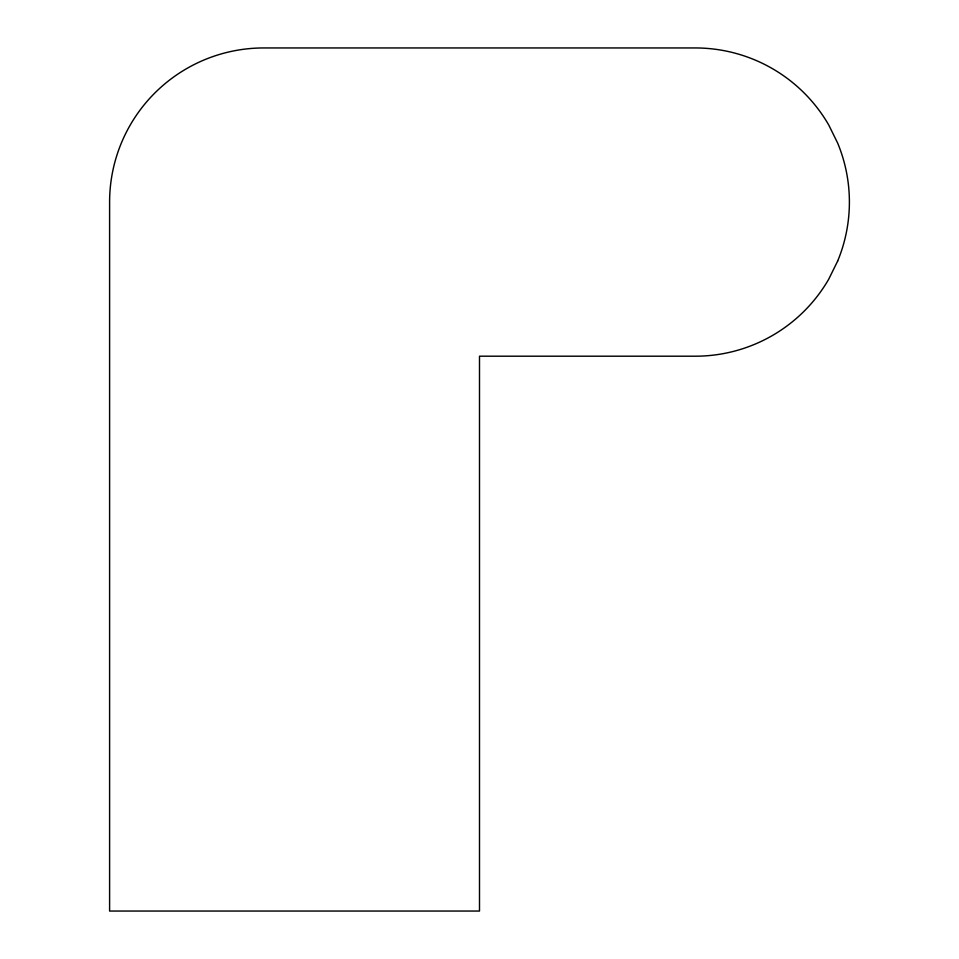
<?xml version="1.0" encoding="UTF-8"?>
<svg xmlns="http://www.w3.org/2000/svg" width="959" height="959" viewBox="0 0 959 959"><rect width="100%" height="100%" fill="white"/><g stroke="black" fill="none" stroke-linecap="round" stroke-linejoin="round"><path stroke-width="1.44" d="M837.663 261.052L828.756 279.141A154.123 154.123 0 0 1 695.275 356.197L479.5 356.197L479.5 911.05L109.602 911.05L109.602 202.073A154.123 154.123 0 0 1 263.725 47.95L695.275 47.95A154.123 154.123 0 0 1 828.756 125.018L837.663 143.095A154.123 154.123 0 0 1 837.663 261.052"/></g></svg>
